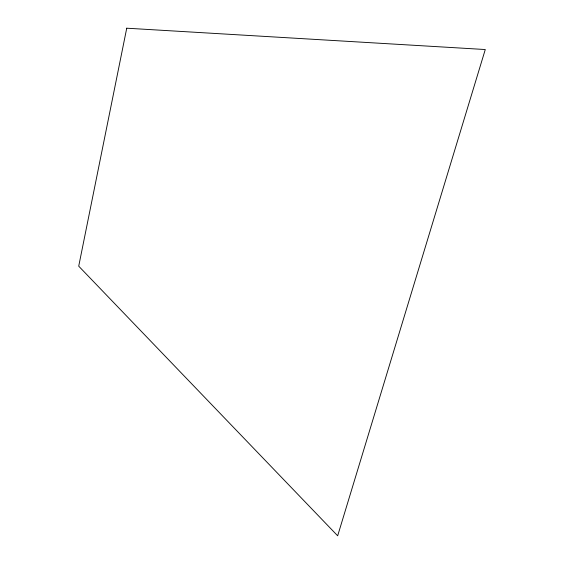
<?xml version="1.0" encoding="UTF-8"?>
<svg xmlns="http://www.w3.org/2000/svg" width="564" height="564" viewBox="0 0 564 564"><rect width="100%" height="100%" fill="white"/><g stroke="black" fill="none" stroke-linecap="round" stroke-linejoin="round"><path stroke-width="0.85" d="M126.738 28.2L78.72 266.173L337.667 535.8L485.28 49.533L126.738 28.2"/></g></svg>
